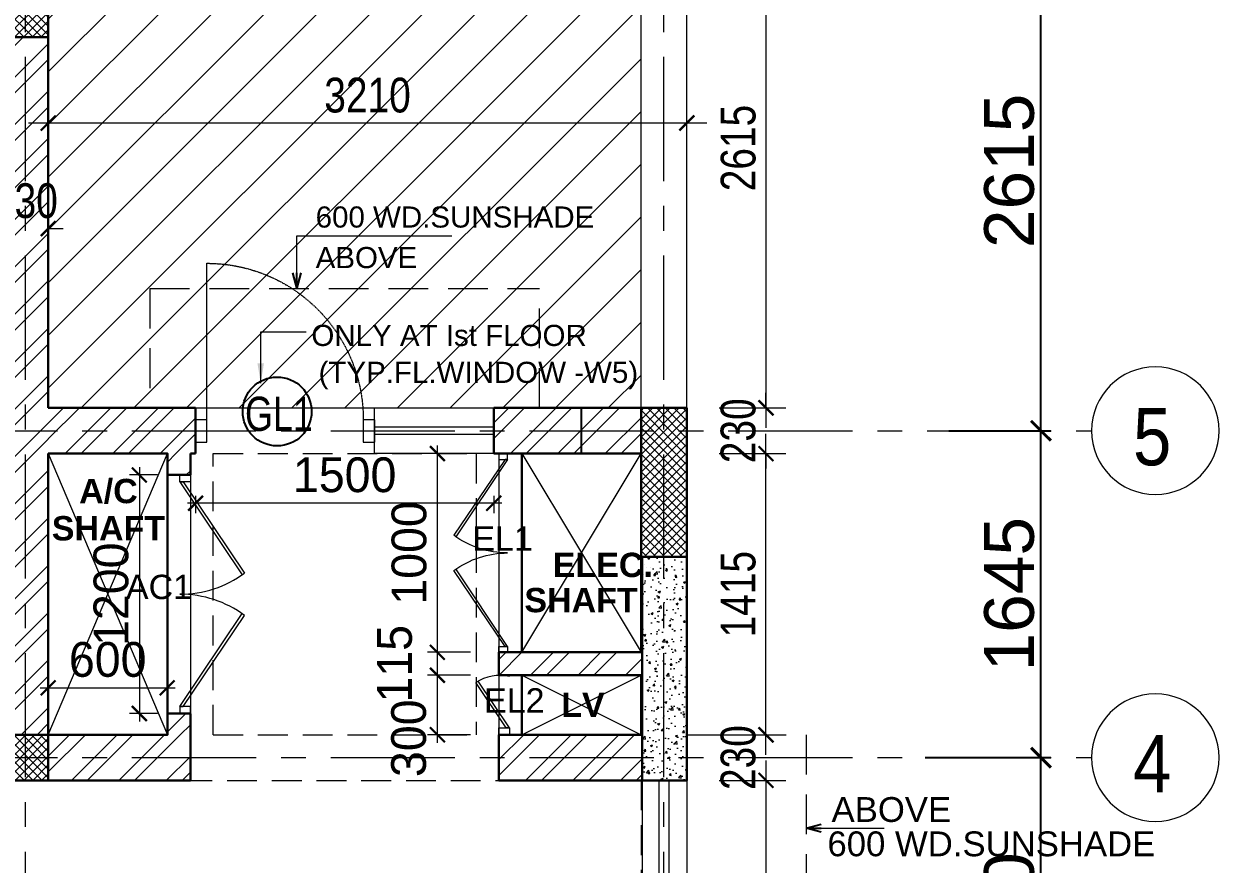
# Model space of a CAD drawing. Header units: millimetres. Extents: x -286480 to 108094, y -227925 to 10018.
# Drawn here: x -9938 to -3925, y -131005 to -126777 of the extents above; entities that cross this region are included whole.
import ezdxf
from ezdxf.enums import TextEntityAlignment as Align

# ---------------------------------------------------------------- set-up
doc = ezdxf.new("R2010")
doc.units = ezdxf.units.MM
doc.header["$LTSCALE"] = 100
doc.header["$MEASUREMENT"] = 0
doc.header["$PDMODE"] = 67
for name, pattern in [('CENTER', [2, 1.25, -0.25, 0.25, -0.25]), ('DASHED', [0.75, 0.5, -0.25]), ('DASHED2', [0.375, 0.25, -0.125]), ('HIDDEN', [0.375, 0.25, -0.125])]:
    doc.linetypes.add(name, pattern=pattern)
doc.layers.get('0').update_dxf_attribs({"lineweight": 25})
for name, color, linetype, lineweight in [('A-ANNO-COLUMN-HATCH', 253, 'Continuous', 9), ('A-ANNO-DOOR', 40, 'Continuous', 18), ('A-ANNO-GRID', 251, 'CENTER', 9), ('A-ANNO-TEXT', 7, 'Continuous', 25), ('A-ANNO-WALL', 1, 'Continuous', 30), ('A-DOOR', 4, 'Continuous', 9), ('AAC BLOCK HATCH', 253, 'Continuous', 5), ('ACC BLOCK', 211, 'Continuous', 30), ('beam', 3, 'Continuous', 20), ('dim', 7, 'Continuous', 13), ('DW-NO', 7, 'Continuous', 25), ('FURNITURE LAYOUT', 37, 'Continuous', 15), ('GLASS', 150, 'Continuous', 5), ('GRID TAB', 21, 'Continuous', 5), ('projection', 200, 'DASHED', 18), ('RAILING', 11, 'Continuous', 9), ('S-COL', 4, 'Continuous', 30), ('STAIR', 3, 'Continuous', 9), ('text', 7, 'Continuous', 9), ('TEXT-MISC', 7, 'Continuous', 20), ('WALL HATCH', 24, 'Continuous', 9)]:
    doc.layers.add(name, color=color, linetype=linetype, lineweight=lineweight)
doc.layers.add('cutout', color=7, linetype='HIDDEN', lineweight=20, true_color=0x0544ff)
doc.layers.add('hatch', color=7, linetype='Continuous', lineweight=9, true_color=0xbababa)
doc.layers.add('DIM1', color=132, linetype='Continuous')
doc.styles.add('ARIAL', font='arial.ttf', dxfattribs={"width": 0.8})
doc.styles.add('CENTURY-GOTHIC', font='GOTHIC.TTF', dxfattribs={"height": 175})
doc.styles.add('GOTHIC-TITLE', font='GOTHIC.TTF', dxfattribs={"width": 0.9, "height": 20})
doc.styles.add('SIZE', font='arial.ttf', dxfattribs={"width": 0.75, "height": 200})
doc.styles.get("Standard").update_dxf_attribs({"font": 'sanss___.ttf'})
doc.styles.add('Tower', font='arial.ttf', dxfattribs={"height": 250})
doc.dimstyles.new('1.125', dxfattribs={"dimtxt": 175, "dimasz": 75, "dimexe": 50, "dimexo": 50, "dimgap": 50, "dimtad": 1, "dimdec": 0, "dimrnd": 5, "dimzin": 0, "dimdsep": 46, "dimtxsty": 'CENTURY-GOTHIC', "dimblk": 'ARCHTICK', "dimcen": 5, "dimdle": 40, "dimclrd": 256, "dimclre": 8, "dimclrt": 213, "dimadec": 0, "dimazin": 0, "dimtfac": 1, "dimtdec": 0, "dimtofl": 0, "dimtmove": 2, "dimatfit": 2, "dimldrblk": 'OPEN30', "dimfxl": 80, "dimtolj": 1, "dimtzin": 0, "dimlwd": 15, "dimlwe": 9, "dimarcsym": 1})
doc.dimstyles.new('D 75', dxfattribs={"dimtxt": 175, "dimasz": 75, "dimexe": 100, "dimexo": 100, "dimgap": 50, "dimtad": 1, "dimdec": 0, "dimrnd": 5, "dimzin": 0, "dimdsep": 46, "dimtxsty": 'ARIAL', "dimblk": 'ARCHTICK', "dimcen": 0.09, "dimdle": 100, "dimclrd": 256, "dimclrt": 256, "dimadec": 0, "dimazin": 0, "dimtfac": 1, "dimtdec": 0, "dimtix": 1, "dimtofl": 0, "dimtmove": 1, "dimatfit": 3, "dimfxl": 135, "dimtolj": 1, "dimtzin": 0, "dimlwd": 9, "dimlwe": 9, "dimarcsym": 0})
doc.dimstyles.new('IIITD_WD_L @ 100', dxfattribs={"dimscale": 100, "dimtxt": 2.5, "dimasz": 1, "dimexe": 0.5, "dimexo": 0.25, "dimgap": 0.3, "dimtad": 1, "dimdec": 0, "dimrnd": 1, "dimzin": 0, "dimdsep": 46, "dimtxsty": 'Standard', "dimblk": 'ARCHTICK', "dimcen": 0.2, "dimdle": 1, "dimclrd": 8, "dimclre": 8, "dimadec": 0, "dimazin": 0, "dimtfac": 1, "dimtdec": 0, "dimtofl": 0, "dimtmove": 0, "dimatfit": 0, "dimfxl": 2, "dimtolj": 1, "dimtzin": 0, "dimlwd": -1, "dimlwe": -1, "dimarcsym": 0})
pattern_1 = [(45, (250.09, -34477.53), (-119.32427, 119.32427), []), (45, (329.63, -34477.53), (-119.32427, 119.32427), [])]
pattern_2 = [(45, (250.09, -34482.53), (-119.32427, 119.32427), []), (45, (329.63, -34482.53), (-119.32427, 119.32427), [])]

# ---------------------------------------------------------------- blocks, each defined once
blk = doc.blocks.new('A$C0E3E786B-flat-1')
at = {"ltscale": 0.1}
for p, q in [((855.2, 288.7, 0), (240.1, -46.1, 0)), ((1735, -1224.8, 0), (922.8, 268.6, 0)), ((220.2, -113.9, 0), (1032.4, -1607.3, 0)), ((1444.7, -899.7, 0), (752.9, -1093.3, 0)), ((829.6, -1234.5, 0), (1444.7, -899.7, 0)), ((1500.5, -885, 0), (875.6, -1225.1, 0)), ((1532.3, -852, 0), (1444.7, -899.7, 0)), ((1500.5, -885, 0), (1482.4, -924.7, 0)), ((1701.1, -1254, 0), (1500.5, -885, 0)), ((875.6, -1225.1, 0), (918.9, -1231.4, 0)), ((1076.3, -1594.1, 0), (875.6, -1225.1, 0)), ((1076.3, -1594.1, 0), (1701.1, -1254, 0)), ((1701.1, -1254, 0), (1654.4, -1240.9, 0)), ((1100.1, -1627.4, 0), (1715.1, -1292.6, 0)), ((1076.3, -1594.1, 0), (1090.9, -1547.7, 0))]:
    blk.add_line(p, q, dxfattribs=at)
for centre, start_param, end_param in [((879, 244.7, 0), 1.628397, 3.199193), ((264, -90, 0), 3.199193, 4.76999), ((1691.3, -1248.7, 0), 0.057601, 1.628397), ((1076.2, -1583.5, 0), 4.76999, 6.340786)]:
    blk.add_ellipse(centre, major_axis=(21.3, -45.2), ratio=0.996988, start_param=start_param, end_param=end_param, dxfattribs=at)
blk = doc.blocks.new('_ArchTick')
at = {"const_width": 0.15}
blk.add_lwpolyline([(-0.5, -0.5), (0.5, 0.5)], dxfattribs=at)
blk = doc.blocks.new('*D295')
at = {"layer": 'Defpoints', "color": 0, "ltscale": 0.1, "transparency": 16777216}
for p in [(-9815.7, -127276), (-9815.7, -127609.3, -52.2), (-6603.2, -127609.5, 0.4)]:
    blk.add_point(p, dxfattribs=at)
at = {"layer": 'dim', "color": 0, "lineweight": 9, "ltscale": 0.1, "transparency": 16777216}
for p, q in [((-9815.7, -127509.3), (-9815.7, -127176)), ((-6603.2, -127509.5), (-6603.2, -127176))]:
    blk.add_line(p, q, dxfattribs=at)
at = {"layer": 'dim', "lineweight": 9, "ltscale": 0.1, "transparency": 16777216}
blk.add_line((-6503.2, -127276), (-9915.7, -127276), dxfattribs=at)
at = {"layer": 'dim', "lineweight": 9, "ltscale": 0.1, "transparency": 16777216, "xscale": 75, "yscale": 75, "zscale": 75, "rotation": 180}
blk.add_blockref('_ArchTick', (-9815.7, -127276), dxfattribs=at)
at = {"layer": 'dim', "lineweight": 9, "ltscale": 0.1, "transparency": 16777216, "xscale": 75, "yscale": 75, "zscale": 75}
blk.add_blockref('_ArchTick', (-6603.2, -127276), dxfattribs=at)
at = {"layer": 'dim', "ltscale": 0.1, "transparency": 16777216, "insert": (-8209.5, -127136.6), "char_height": 175, "attachment_point": 5, "style": 'ARIAL'}
blk.add_mtext('\\A1;3210', dxfattribs=at)
blk = doc.blocks.new('*D296')
at = {"layer": 'Defpoints', "color": 0, "ltscale": 0.1, "transparency": 16777216}
for p in [(-10045.7, -127807.4), (-10045.7, -128130.9, -7.1), (-9815.7, -128130.9)]:
    blk.add_point(p, dxfattribs=at)
at = {"layer": 'dim', "color": 0, "lineweight": 9, "ltscale": 0.1, "transparency": 16777216}
for p, q in [((-10045.7, -128030.9), (-10045.7, -127707.4)), ((-9815.7, -128030.9), (-9815.7, -127707.4))]:
    blk.add_line(p, q, dxfattribs=at)
at = {"layer": 'dim', "lineweight": 9, "ltscale": 0.1, "transparency": 16777216}
for p, q in [((-10045.7, -127807.4), (-10120.7, -127807.4)), ((-9815.7, -127807.4), (-9740.7, -127807.4))]:
    blk.add_line(p, q, dxfattribs=at)
at = {"layer": 'dim', "lineweight": 9, "ltscale": 0.1, "transparency": 16777216, "xscale": 75, "yscale": 75, "zscale": 75}
blk.add_blockref('_ArchTick', (-10045.7, -127807.4), dxfattribs=at)
at = {"layer": 'dim', "lineweight": 9, "ltscale": 0.1, "transparency": 16777216, "xscale": 75, "yscale": 75, "zscale": 75, "rotation": 180}
blk.add_blockref('_ArchTick', (-9815.7, -127807.4), dxfattribs=at)
at = {"layer": 'dim', "ltscale": 0.1, "transparency": 16777216, "insert": (-9930.7, -127667.9), "char_height": 175, "attachment_point": 5, "style": 'ARIAL'}
blk.add_mtext('\\A1;230', dxfattribs=at)
blk = doc.blocks.new('*D321')
at = {"layer": 'Defpoints', "color": 0, "ltscale": 0.1, "transparency": 16777216}
for p in [(-6540.9, -130583.6), (-6204.6, -130583.6), (-6401.9, -132084.3)]:
    blk.add_point(p, dxfattribs=at)
at = {"layer": 'dim', "lineweight": 9, "ltscale": 0.1, "transparency": 16777216}
blk.add_line((-6204.6, -132184.3), (-6204.6, -130483.6), dxfattribs=at)
at = {"layer": 'dim', "color": 0, "lineweight": 9, "ltscale": 0.1, "transparency": 16777216}
for p, q in [((-6440.9, -130583.6), (-6104.6, -130583.6)), ((-6301.9, -132084.3), (-6104.6, -132084.3))]:
    blk.add_line(p, q, dxfattribs=at)
at = {"layer": 'dim', "lineweight": 9, "ltscale": 0.1, "transparency": 16777216, "xscale": 75, "yscale": 75, "zscale": 75}
for p, rotation in [((-6204.6, -130583.6), 90), ((-6204.6, -132084.3), 270)]:
    blk.add_blockref('_ArchTick', p, dxfattribs=dict(at, rotation=rotation))
at = {"layer": 'dim', "ltscale": 0.1, "transparency": 16777216, "insert": (-6344, -131334), "char_height": 175, "attachment_point": 5, "rotation": 90, "style": 'ARIAL'}
blk.add_mtext('\\A1;1500', dxfattribs=at)
blk = doc.blocks.new('*D322')
at = {"layer": 'Defpoints', "color": 0, "ltscale": 0.1, "transparency": 16777216}
for p in [(-6540.9, -128939.4, -11.6), (-6204.9, -128939.4), (-6448, -130354.3, -11.6)]:
    blk.add_point(p, dxfattribs=at)
at = {"layer": 'dim', "lineweight": 9, "ltscale": 0.1, "transparency": 16777216}
blk.add_line((-6204.9, -130454.3), (-6204.9, -128839.4), dxfattribs=at)
at = {"layer": 'dim', "color": 0, "lineweight": 9, "ltscale": 0.1, "transparency": 16777216}
for p, q in [((-6440.9, -128939.4), (-6104.9, -128939.4)), ((-6348, -130354.3), (-6104.9, -130354.3))]:
    blk.add_line(p, q, dxfattribs=at)
at = {"layer": 'dim', "lineweight": 9, "ltscale": 0.1, "transparency": 16777216, "xscale": 75, "yscale": 75, "zscale": 75}
for p, rotation in [((-6204.9, -128939.4), 90), ((-6204.9, -130354.3), 270)]:
    blk.add_blockref('_ArchTick', p, dxfattribs=dict(at, rotation=rotation))
at = {"layer": 'dim', "ltscale": 0.1, "transparency": 16777216, "insert": (-6344.3, -129646.9), "char_height": 175, "attachment_point": 5, "rotation": 90, "style": 'ARIAL'}
blk.add_mtext('\\A1;1415', dxfattribs=at)
blk = doc.blocks.new('*D323')
at = {"layer": 'Defpoints', "color": 0, "ltscale": 0.1, "transparency": 16777216}
for p in [(-6540.9, -126094.3, -0.1), (-6204.6, -126094.3), (-6540.9, -128709.4, -10.3)]:
    blk.add_point(p, dxfattribs=at)
at = {"layer": 'dim', "lineweight": 9, "ltscale": 0.1, "transparency": 16777216}
blk.add_line((-6204.6, -128809.4), (-6204.6, -125994.3), dxfattribs=at)
at = {"layer": 'dim', "color": 0, "lineweight": 9, "ltscale": 0.1, "transparency": 16777216}
for p, q in [((-6440.9, -126094.3), (-6104.6, -126094.3)), ((-6440.9, -128709.4), (-6104.6, -128709.4))]:
    blk.add_line(p, q, dxfattribs=at)
at = {"layer": 'dim', "lineweight": 9, "ltscale": 0.1, "transparency": 16777216, "xscale": 75, "yscale": 75, "zscale": 75}
for p, rotation in [((-6204.6, -126094.3), 90), ((-6204.6, -128709.4), 270)]:
    blk.add_blockref('_ArchTick', p, dxfattribs=dict(at, rotation=rotation))
at = {"layer": 'dim', "ltscale": 0.1, "transparency": 16777216, "insert": (-6344, -127401.9), "char_height": 175, "attachment_point": 5, "rotation": 90, "style": 'ARIAL'}
blk.add_mtext('\\A1;2615', dxfattribs=at)
blk = doc.blocks.new('*D246')
at = {"layer": 'Defpoints', "color": 0, "ltscale": 0.1, "transparency": 16777216}
for p in [(-6455.1, -128709.4, 0), (-6204.9, -128709.4), (-6540.9, -128939.4, 0)]:
    blk.add_point(p, dxfattribs=at)
at = {"layer": 'dim', "lineweight": 9, "ltscale": 0.1, "transparency": 16777216}
for p, q in [((-6204.9, -128709.4), (-6204.9, -128634.4)), ((-6204.9, -128939.4), (-6204.9, -129014.4))]:
    blk.add_line(p, q, dxfattribs=at)
at = {"layer": 'dim', "color": 0, "lineweight": 9, "ltscale": 0.1, "transparency": 16777216}
for p, q in [((-6355.1, -128709.4), (-6104.9, -128709.4)), ((-6440.9, -128939.4), (-6104.9, -128939.4))]:
    blk.add_line(p, q, dxfattribs=at)
at = {"layer": 'dim', "lineweight": 9, "ltscale": 0.1, "transparency": 16777216, "xscale": 75, "yscale": 75, "zscale": 75}
for p, rotation in [((-6204.9, -128709.4), 270), ((-6204.9, -128939.4), 90)]:
    blk.add_blockref('_ArchTick', p, dxfattribs=dict(at, rotation=rotation))
at = {"layer": 'dim', "ltscale": 0.1, "transparency": 16777216, "insert": (-6344.4, -128824.4), "char_height": 175, "attachment_point": 5, "rotation": 90, "style": 'ARIAL'}
blk.add_mtext('\\A1;230', dxfattribs=at)
blk = doc.blocks.new('*D247')
at = {"layer": 'Defpoints', "color": 0, "ltscale": 0.1, "transparency": 16777216}
for p in [(-6502.8, -130354.3, 0), (-6393.4, -130583.6, 0), (-6204.9, -130583.6)]:
    blk.add_point(p, dxfattribs=at)
at = {"layer": 'dim', "lineweight": 9, "ltscale": 0.1, "transparency": 16777216}
for p, q in [((-6204.9, -130354.3), (-6204.9, -130279.3)), ((-6204.9, -130583.6), (-6204.9, -130658.6))]:
    blk.add_line(p, q, dxfattribs=at)
at = {"layer": 'dim', "color": 0, "lineweight": 9, "ltscale": 0.1, "transparency": 16777216}
for p, q in [((-6402.8, -130354.3), (-6104.9, -130354.3)), ((-6293.4, -130583.6), (-6104.9, -130583.6))]:
    blk.add_line(p, q, dxfattribs=at)
at = {"layer": 'dim', "lineweight": 9, "ltscale": 0.1, "transparency": 16777216, "xscale": 75, "yscale": 75, "zscale": 75}
for p, rotation in [((-6204.9, -130354.3), 270), ((-6204.9, -130583.6), 90)]:
    blk.add_blockref('_ArchTick', p, dxfattribs=dict(at, rotation=rotation))
at = {"layer": 'dim', "ltscale": 0.1, "transparency": 16777216, "insert": (-6344.4, -130469), "char_height": 175, "attachment_point": 5, "rotation": 90, "style": 'ARIAL'}
blk.add_mtext('\\A1;230', dxfattribs=at)
blk = doc.blocks.new('*D273')
at = {"layer": 'Defpoints', "color": 0, "ltscale": 0.1, "transparency": 16777216}
for p in [(-9816, -130118.2), (-9217.5, -130118.2), (-9217.5, -130118.2)]:
    blk.add_point(p, dxfattribs=at)
at = {"layer": 'dim', "lineweight": 15, "ltscale": 0.1, "transparency": 16777216}
blk.add_line((-9856, -130118.2), (-9177.5, -130118.2), dxfattribs=at)
at = {"layer": 'dim', "lineweight": 15, "ltscale": 0.1, "transparency": 16777216, "xscale": 75, "yscale": 75, "zscale": 75, "rotation": 180}
blk.add_blockref('_ArchTick', (-9816, -130118.2), dxfattribs=at)
at = {"layer": 'dim', "lineweight": 15, "ltscale": 0.1, "transparency": 16777216, "xscale": 75, "yscale": 75, "zscale": 75}
blk.add_blockref('_ArchTick', (-9217.5, -130118.2), dxfattribs=at)
at = {"layer": 'dim', "color": 213, "ltscale": 0.1, "transparency": 16777216, "insert": (-9516.7, -129976.3), "char_height": 175, "attachment_point": 5, "style": 'CENTURY-GOTHIC'}
blk.add_mtext('\\A1;600', dxfattribs=at)
blk = doc.blocks.new('_Open30')
at = {"color": 0, "linetype": 'ByBlock', "lineweight": -2}
for p, q in [((-1, 0.268), (0, 0)), ((0, 0), (-1, -0.268)), ((0, 0), (-1, 0))]:
    blk.add_line(p, q, dxfattribs=at)
blk = doc.blocks.new('*D274')
at = {"layer": 'Defpoints', "color": 0, "ltscale": 0.1, "transparency": 16777216}
for p in [(-7858, -130054.3), (-7641.5, -130054.3, 17.7), (-7641.5, -130354.3, 29.3)]:
    blk.add_point(p, dxfattribs=at)
at = {"layer": 'dim', "color": 8, "lineweight": 9, "ltscale": 0.1, "transparency": 16777216}
for p, q in [((-7691.5, -130054.3), (-7908, -130054.3)), ((-7691.5, -130354.3), (-7908, -130354.3))]:
    blk.add_line(p, q, dxfattribs=at)
at = {"layer": 'dim', "lineweight": 15, "ltscale": 0.1, "transparency": 16777216}
blk.add_line((-7858, -130394.3), (-7858, -130014.3), dxfattribs=at)
at = {"layer": 'dim', "lineweight": 15, "ltscale": 0.1, "transparency": 16777216, "xscale": 75, "yscale": 75, "zscale": 75}
for p, rotation in [((-7858, -130054.3), 90), ((-7858, -130354.3), 270)]:
    blk.add_blockref('_ArchTick', p, dxfattribs=dict(at, rotation=rotation))
at = {"layer": 'dim', "color": 213, "ltscale": 0.1, "transparency": 16777216, "insert": (-8001.8, -130371.6), "char_height": 175, "attachment_point": 5, "rotation": 90, "style": 'CENTURY-GOTHIC'}
blk.add_mtext('\\A1;300', dxfattribs=at)
blk = doc.blocks.new('*D275')
at = {"layer": 'Defpoints', "color": 0, "ltscale": 0.1, "transparency": 16777216}
for p in [(-7858, -129939.3), (-7641, -129939.3, 17.7), (-7641.5, -130054.3, 17.7)]:
    blk.add_point(p, dxfattribs=at)
at = {"layer": 'dim', "lineweight": 15, "ltscale": 0.1, "transparency": 16777216}
blk.add_line((-7858, -130094.3), (-7858, -129899.3), dxfattribs=at)
at = {"layer": 'dim', "color": 8, "lineweight": 9, "ltscale": 0.1, "transparency": 16777216}
for p, q in [((-7691, -129939.3), (-7908, -129939.3)), ((-7691.5, -130054.3), (-7908, -130054.3))]:
    blk.add_line(p, q, dxfattribs=at)
at = {"layer": 'dim', "lineweight": 15, "ltscale": 0.1, "transparency": 16777216, "xscale": 75, "yscale": 75, "zscale": 75}
for p, rotation in [((-7858, -129939.3), 90), ((-7858, -130054.3), 270)]:
    blk.add_blockref('_ArchTick', p, dxfattribs=dict(at, rotation=rotation))
at = {"layer": 'dim', "color": 213, "ltscale": 0.1, "transparency": 16777216, "insert": (-8072.7, -129996.8), "char_height": 175, "attachment_point": 5, "rotation": 90, "style": 'CENTURY-GOTHIC'}
blk.add_mtext('\\A1;115', dxfattribs=at)
blk = doc.blocks.new('*D276')
at = {"layer": 'Defpoints', "color": 0, "ltscale": 0.1, "transparency": 16777216}
for p in [(-7858, -128939.3), (-7640.7, -128939.3, 17.3), (-7641, -129939.3, 17.7)]:
    blk.add_point(p, dxfattribs=at)
at = {"layer": 'dim', "lineweight": 15, "ltscale": 0.1, "transparency": 16777216}
blk.add_line((-7858, -129979.3), (-7858, -128899.3), dxfattribs=at)
at = {"layer": 'dim', "color": 8, "lineweight": 9, "ltscale": 0.1, "transparency": 16777216}
for p, q in [((-7690.7, -128939.3), (-7908, -128939.3)), ((-7691, -129939.3), (-7908, -129939.3))]:
    blk.add_line(p, q, dxfattribs=at)
at = {"layer": 'dim', "lineweight": 15, "ltscale": 0.1, "transparency": 16777216, "xscale": 75, "yscale": 75, "zscale": 75}
for p, rotation in [((-7858, -128939.3), 90), ((-7858, -129939.3), 270)]:
    blk.add_blockref('_ArchTick', p, dxfattribs=dict(at, rotation=rotation))
at = {"layer": 'dim', "color": 213, "ltscale": 0.1, "transparency": 16777216, "insert": (-7999.9, -129439.3), "char_height": 175, "attachment_point": 5, "rotation": 90, "style": 'CENTURY-GOTHIC'}
blk.add_mtext('\\A1;1000', dxfattribs=at)
blk = doc.blocks.new('GRIDTAB')
at = {"layer": 'GRID TAB', "ltscale": 0.1}
blk.add_circle((4668008.8, 8270544.3), 334.3, dxfattribs=at)
at = {"layer": 'GRID TAB', "ltscale": 0.1, "style": 'GOTHIC-TITLE', "width": 0.9}
blk.add_attdef('1', text='', height=300, dxfattribs=at).set_placement((4667992.4, 8270418.2), align=Align.CENTER)
blk = doc.blocks.new('*D408')
at = {"layer": 'Defpoints', "color": 0, "ltscale": 0.5, "transparency": 16777216}
for p in [(-5204.5, -130469.3, -5.7), (-4821.6, -130469.3), (-5188.2, -132199.3, 20.1)]:
    blk.add_point(p, dxfattribs=at)
at = {"layer": 'DIM1', "color": 8, "ltscale": 0.5, "transparency": 16777216}
for p, q in [((-4821.6, -132299.3), (-4821.6, -130369.3)), ((-5179.5, -130469.3), (-4771.6, -130469.3)), ((-5163.2, -132199.3), (-4771.6, -132199.3))]:
    blk.add_line(p, q, dxfattribs=at)
at = {"layer": 'DIM1', "color": 8, "ltscale": 0.5, "transparency": 16777216, "xscale": 100, "yscale": 100, "zscale": 100}
for p, rotation in [((-4821.6, -130469.3), 90), ((-4821.6, -132199.3), 270)]:
    blk.add_blockref('_ArchTick', p, dxfattribs=dict(at, rotation=rotation))
at = {"layer": 'DIM1', "color": 0, "ltscale": 0.5, "transparency": 16777216, "insert": (-4980.6, -131334.3), "char_height": 250, "attachment_point": 5, "rotation": 90}
blk.add_mtext('\\A1;1730', dxfattribs=at)
blk = doc.blocks.new('*D409')
at = {"layer": 'Defpoints', "color": 0, "ltscale": 0.5, "transparency": 16777216}
for p in [(-5310.1, -128824.3, 13.2), (-4821.6, -128824.3), (-5428.8, -130469.3, -5.7)]:
    blk.add_point(p, dxfattribs=at)
at = {"layer": 'DIM1', "color": 8, "ltscale": 0.5, "transparency": 16777216}
for p, q in [((-4821.6, -130569.3), (-4821.6, -128724.3)), ((-5285.1, -128824.3), (-4771.6, -128824.3)), ((-5403.8, -130469.3), (-4771.6, -130469.3))]:
    blk.add_line(p, q, dxfattribs=at)
at = {"layer": 'DIM1', "color": 8, "ltscale": 0.5, "transparency": 16777216, "xscale": 100, "yscale": 100, "zscale": 100}
for p, rotation in [((-4821.6, -128824.3), 90), ((-4821.6, -130469.3), 270)]:
    blk.add_blockref('_ArchTick', p, dxfattribs=dict(at, rotation=rotation))
at = {"layer": 'DIM1', "color": 0, "ltscale": 0.5, "transparency": 16777216, "insert": (-4980.6, -129646.8), "char_height": 250, "attachment_point": 5, "rotation": 90}
blk.add_mtext('\\A1;1645', dxfattribs=at)
blk = doc.blocks.new('FTHF')
at = {"layer": 'A-DOOR'}
for p, q in [((6806800.1, -19385.3), (6807386.9, -19777.2)), ((6806800.1, -19385.3), (6806800.1, -19405.3)), ((6806800.1, -19405.3), (6807374.5, -19792.1)), ((6808216.2, -19385.3), (6807629.3, -19777.2)), ((6808216.2, -19405.3), (6807641.8, -19792.1)), ((6808216.2, -19385.3), (6808216.2, -19405.3))]:
    blk.add_line(p, q, dxfattribs=at)
for points in [[(6806756.4, -19385.3), (6806756.4, -19450.9), (6806800.1, -19450.9), (6806800.1, -19385.3)], [(6808259.9, -19385.3), (6808259.9, -19450.9), (6808216.2, -19450.9), (6808216.2, -19385.3)]]:
    blk.add_lwpolyline(points, close=True, dxfattribs=at)
for centre, start, end in [((6806822, -19385.3), 323.63327, 0), ((6808194.3, -19385.3), 180, 216.36673)]:
    blk.add_arc(centre, 686.2, start, end, dxfattribs=at)
blk = doc.blocks.new('door-700')
at = {"linetype": 'Continuous'}
for p, q in [((-50, 100), (-50, 800)), ((-800, 100), (-800, 0)), ((0, 100), (0, 0))]:
    blk.add_line(p, q, dxfattribs=at)
at = {"linetype": 'DASHED2', "ltscale": 0.1}
blk.add_arc((-50, 100), 700, 90, 180, dxfattribs=at)
at = {"linetype": 'Continuous'}
for points in [[(-750, 0), (-800, 0), (-800, 100), (-750, 100)], [(0, 0), (-50, 0), (-50, 100), (0, 100)]]:
    blk.add_3dface(points, dxfattribs=at)
blk = doc.blocks.new('*D352')
at = {"layer": 'Defpoints', "color": 0, "ltscale": 0.1, "transparency": 16777216}
for p in [(-9074.5, -129102.1, -79.3), (-7574.5, -129102.1, -79.3), (-9074.5, -129189)]:
    blk.add_point(p, dxfattribs=at)
at = {"layer": 'dim', "color": 8, "lineweight": 9, "ltscale": 0.1, "transparency": 16777216}
for p, q in [((-9074.5, -129152.1), (-9074.5, -129239)), ((-7574.5, -129152.1), (-7574.5, -129239))]:
    blk.add_line(p, q, dxfattribs=at)
at = {"layer": 'dim', "lineweight": 15, "ltscale": 0.1, "transparency": 16777216}
blk.add_line((-7534.5, -129189), (-9114.5, -129189), dxfattribs=at)
at = {"layer": 'dim', "lineweight": 15, "ltscale": 0.1, "transparency": 16777216, "xscale": 75, "yscale": 75, "zscale": 75, "rotation": 180.0000000011589}
blk.add_blockref('_ArchTick', (-9074.5, -129189), dxfattribs=at)
at = {"layer": 'dim', "lineweight": 15, "ltscale": 0.1, "transparency": 16777216, "xscale": 75, "yscale": 75, "zscale": 75}
blk.add_blockref('_ArchTick', (-7574.5, -129189), dxfattribs=at)
at = {"layer": 'dim', "color": 213, "ltscale": 0.1, "transparency": 16777216, "insert": (-8324.5, -129047.1), "char_height": 175, "attachment_point": 5, "rotation": 0, "style": 'CENTURY-GOTHIC'}
blk.add_mtext('\\A1;1500', dxfattribs=at)
blk = doc.blocks.new('*D525')
at = {"layer": 'Defpoints', "color": 0, "ltscale": 0.1, "transparency": 16777216}
for p in [(-9215.7, -129047, -14.8), (-9357.3, -130247), (-9215.7, -130247, -14.8)]:
    blk.add_point(p, dxfattribs=at)
at = {"layer": 'dim', "lineweight": 15, "ltscale": 0.1, "transparency": 16777216}
blk.add_line((-9357.3, -129007), (-9357.3, -130287), dxfattribs=at)
at = {"layer": 'dim', "color": 8, "lineweight": 9, "ltscale": 0.1, "transparency": 16777216}
for p, q in [((-9265.7, -129047), (-9407.3, -129047)), ((-9265.7, -130247), (-9407.3, -130247))]:
    blk.add_line(p, q, dxfattribs=at)
at = {"layer": 'dim', "lineweight": 15, "ltscale": 0.1, "transparency": 16777216, "xscale": 75, "yscale": 75, "zscale": 75}
for p, rotation in [((-9357.3, -129047), 90), ((-9357.3, -130247), 270)]:
    blk.add_blockref('_ArchTick', p, dxfattribs=dict(at, rotation=rotation))
at = {"layer": 'dim', "color": 213, "ltscale": 0.1, "transparency": 16777216, "insert": (-9499.2, -129647), "char_height": 175, "attachment_point": 5, "rotation": 90, "style": 'CENTURY-GOTHIC'}
blk.add_mtext('\\A1;1200', dxfattribs=at)
blk = doc.blocks.new('*D577')
at = {"layer": 'Defpoints', "color": 0, "ltscale": 0.5, "transparency": 16777216}
for p in [(-5285.1, -126209.3, -18.1), (-4821.6, -126209.3), (-5285.1, -128824.3, -1.2)]:
    blk.add_point(p, dxfattribs=at)
at = {"layer": 'DIM1', "color": 8, "ltscale": 0.5, "transparency": 16777216}
for p, q in [((-4821.6, -128924.3), (-4821.6, -126109.3)), ((-5260.1, -126209.3), (-4771.6, -126209.3)), ((-5260.1, -128824.3), (-4771.6, -128824.3))]:
    blk.add_line(p, q, dxfattribs=at)
at = {"layer": 'DIM1', "color": 8, "ltscale": 0.5, "transparency": 16777216, "xscale": 100, "yscale": 100, "zscale": 100}
for p, rotation in [((-4821.6, -126209.3), 90), ((-4821.6, -128824.3), 270)]:
    blk.add_blockref('_ArchTick', p, dxfattribs=dict(at, rotation=rotation))
at = {"layer": 'DIM1', "color": 0, "ltscale": 0.5, "transparency": 16777216, "insert": (-4980.6, -127516.8), "char_height": 250, "attachment_point": 5, "rotation": 90}
blk.add_mtext('\\A1;2615', dxfattribs=at)

msp = doc.modelspace()

# ---------------------------------------------------------------- hatches: boundary and pattern name
at = {"layer": 'A-ANNO-COLUMN-HATCH', "lineweight": 9, "ltscale": 0.1}
h = msp.add_hatch(dxfattribs=at)
h.set_pattern_fill('ANSI37', color=256, scale=250, angle=-90)
h.set_pattern_definition([(315, (-45735.89, -3186.943), (22.097087, 22.097087), []), (45, (-45735.89, -3186.943), (-22.097087, 22.097087), [])])
h.paths.add_polyline_path([(-10045.7, -126094.3), (-10045.7, -126844.3), (-9815.7, -126844.3), (-9815.7, -126094.3)])
h = msp.add_hatch(dxfattribs=at)
h.set_pattern_fill('ANSI37', color=256, scale=250)
h.set_pattern_definition([(45, (-133072.633, -57282.412), (-22.097087, 22.097087), []), (135, (-133072.633, -57282.412), (-22.097087, -22.097087), [])])
h.paths.add_polyline_path([(-6603.2, -129459.3), (-6603.2, -128709.3), (-6833.2, -128709.3), (-6833.2, -129459.3)])
h = msp.add_hatch(dxfattribs=at)
h.set_pattern_fill('ANSI37', color=256, scale=250)
h.set_pattern_definition([(45, (250.085, -34482.528), (-22.097087, 22.097087), []), (135, (250.085, -34482.528), (-22.097087, -22.097087), [])])
h.paths.add_polyline_path([(-10565.7, -130584.3), (-9815.7, -130584.3), (-9815.7, -130354.3), (-10565.7, -130354.3)])
at = {"layer": 'AAC BLOCK HATCH'}
h = msp.add_hatch(dxfattribs=at)
h.set_pattern_fill('AR-CONC', color=256, scale=15, style=0)
h.set_pattern_definition([(50, (250.085, -34477.53), (107.58903, -9.41282), [11.25, -123.75]), (355, (250.09, -34477.53), (-20.8127, 112.82882), [9, -99]), (100.45144, (259.05, -34478.31), (86.77633, 103.416), [9.56103, -105.17132]), (46.1842, (250.09, -34447.53), (160.0862, -24.8279), [16.875, -185.625]), (96.63564, (263.43, -34449.6), (140.1993, 146.1178), [14.34155, -157.75706]), (351.18416, (250.09, -34447.53), (140.1993, 146.1178), [13.5, -148.5]), (21, (265.085, -34455.03), (89.53606, -60.39283), [11.25, -123.75]), (326, (265.09, -34455.03), (36.4973, 108.77251), [9, -99]), (71.45144, (272.55, -34460.06), (126.03336, 48.37967), [9.56103, -105.17132]), (37.5, (250.085, -34477.53), (1.823978, 49.934078), [0, -97.8, 0, -100.5, 0, -99.375]), (7.5, (250.085, -34477.53), (39.46043, 59.161757), [0, -57.3, 0, -95.55, 0, -37.875]), (327.5, (216.635, -34477.53), (80.073365, -3.38323), [0, -37.5, 0, -117, 0, -155.25]), (317.5, (201.635, -34477.53), (87.477925, 15.015747), [0, -48.75, 0, -77.7, 0, -110.25])])
h.paths.add_polyline_path([(-6828.2, -129459.3), (-6603.1, -129459.3), (-6603.2, -130584.3), (-6828.2, -130584.3)])
at = {"layer": 'hatch', "lineweight": 5, "ltscale": 0.1}
h = msp.add_hatch(dxfattribs=at)
h.set_pattern_fill('ANSI31', color=256, scale=1500)
h.paths.add_polyline_path([(-9815.7, -126324.3), (-6833.2, -126324.3), (-6833.2, -128709.3), (-9815.7, -128709.3)])
at = {"layer": 'WALL HATCH', "ltscale": 0.1}
h = msp.add_hatch(dxfattribs=at)
h.set_pattern_fill('ANSI32', color=256, scale=450, style=0)
h.set_pattern_definition(pattern_1)
h.paths.add_polyline_path([(-9816, -126844), (-10045.7, -126844), (-10045.7, -130354.3), (-9815.7, -130354.3)])
h.paths.add_polyline_path([(-9074.5, -128939.3), (-9074.5, -128709.3), (-9815.7, -128709.3), (-9815.8, -128939.3)])
h = msp.add_hatch(dxfattribs=at)
h.set_pattern_fill('ANSI32', color=256, scale=450, style=0)
h.set_pattern_definition([(45, (82914.2, -34477.53), (-119.32427, 119.32427), []), (45, (82993.75, -34477.53), (-119.32427, 119.32427), [])])
h.paths.add_polyline_path([(-7574.5, -128709.3), (-7574.5, -128939.3), (-6828.2, -128939.3), (-6828.2, -128709.3)])
h = msp.add_hatch(dxfattribs=at)
h.set_pattern_fill('ANSI32', color=256, scale=450, style=0)
h.set_pattern_definition(pattern_1)
h.paths.add_polyline_path([(-9215.7, -129046.9), (-9100.7, -129046.9), (-9100.7, -128939.3), (-9215.7, -128939.3)])
h = msp.add_hatch(dxfattribs=at)
h.set_pattern_fill('ANSI32', color=256, scale=450, style=0)
h.set_pattern_definition([(45, (-0.55, -0.7), (-119.32427, 119.32427), []), (45, (79, -0.7), (-119.32427, 119.32427), [])])
h.paths.add_polyline_path([(-7548.2, -129939.3), (-6828.2, -129939.3), (-6828.2, -130054.3), (-7548.2, -130054.3)])
h = msp.add_hatch(dxfattribs=at)
h.set_pattern_fill('ANSI32', color=256, scale=450, style=0)
h.set_pattern_definition(pattern_2)
h.paths.add_polyline_path([(-9215.7, -130354.3), (-9100.7, -130354.3), (-9100.7, -130246.9), (-9215.7, -130246.9)])
h = msp.add_hatch(dxfattribs=at)
h.set_pattern_fill('ANSI32', color=256, scale=450, style=0)
h.set_pattern_definition(pattern_2)
h.paths.add_polyline_path([(-9100.7, -130584.3), (-9100.7, -130354.3), (-9815.7, -130354.3), (-9815.7, -130584.3)])
h = msp.add_hatch(dxfattribs=at)
h.set_pattern_fill('ANSI32', color=256, scale=450, style=0)
h.set_pattern_definition([(45, (265.03, -0.74), (-119.32427, 119.32427), []), (45, (344.58, -0.74), (-119.32427, 119.32427), [])])
h.paths.add_polyline_path([(-7548.2, -130354.3), (-7548.2, -130584.3), (-6828.2, -130584.3), (-6828.2, -130354.3)])

# ---------------------------------------------------------------- linework, layer by layer
at = {"ltscale": 0.1}
msp.add_line((-7133.2, -128939.3, 11.7), (-7133.8, -128709.3, -13.5), dxfattribs=at)
at = {"layer": 'A-ANNO-DOOR'}
for p, q in [((-9074.5, -128709.3, 11.7), (-8174.5, -128709.3, 11.7)), ((-7548.2, -128939.3, -20.7), (-7548.2, -129939.3, -8.4)), ((-7433.2, -128939.3, -20.7), (-7433.2, -129939.3, -20.7)), ((-7433.2, -128939.3, -20.7), (-7433.2, -129939.3, -8.4)), ((-9215.7, -129046.9, -28.3), (-9215.8, -130246.9, 23.2)), ((-9100.7, -129046.9, 8.4), (-9100.7, -130244.3, -32.9)), ((-7548.2, -130054.3, -20.7), (-7548.2, -130354.3, -20.7)), ((-7433.2, -130054.3, -20.7), (-7433.2, -130354.3, -20.7))]:
    msp.add_line(p, q, dxfattribs=at)
at = {"layer": 'A-ANNO-GRID', "ltscale": 5}
for p, q in [((-9930.7, -140568.1, -20.7), (-9930.7, -124321.9, -20.7)), ((-6718.2, -140568.1, -20.7), (-6718.2, -124321.9, -20.7)), ((-30394.7, -128824.3, 12), (-4567.5, -128824.3, 12)), ((-30394.7, -130469.3, 11.7), (-4567.5, -130469.3, 11.7))]:
    msp.add_line(p, q, dxfattribs=at)
at = {"layer": 'A-ANNO-WALL', "ltscale": 0.1}
for p, q in [((-9815.7, -128709.3, 12.1), (-9815.7, -126844, -21.1)), ((-9815.7, -128709.3, 12.1), (-9074.5, -128709.3, 12.1)), ((-9074.5, -128939.4, -32.9), (-9074.5, -128709.3, 11.7)), ((-7574.5, -128709.3, -3), (-6828.2, -128709.3, -20.8)), ((-7574.5, -128939.4, -32.9), (-7574.5, -128709.3, 11.7)), ((-9815.7, -130354.3, -32.9), (-9815.7, -128939.3, -32.9)), ((-9815.7, -128939.3, 12), (-9215.7, -128939.3, -24.3)), ((-9100.7, -128939.4, -31.3), (-9074.5, -128939.4, -32.9)), ((-9100.7, -129046.9, -20.7), (-9100.7, -128939.4, -20.7)), ((-7574.5, -128939.3, 12.1), (-6828.2, -128939.3, 12.1)), ((-7548.2, -130054.3, -8.4), (-7548.2, -129939.3, -8.4)), ((-7548.2, -129939.3, -8.4), (-6828.2, -129939.3, -20.4)), ((-7548.2, -130054.3, 12.1), (-6828.2, -130054.3, -20.7)), ((-9100.7, -130584.3, -26.5), (-9100.7, -130246.9, -26.5)), ((-9815.7, -130354.3, 6.6), (-9215.7, -130354.3, -26.7)), ((-7548.2, -130354.3, 24), (-6828.2, -130354.3, -21)), ((-7548.2, -130354.3, -20.7), (-7548.2, -130584.3, -21.1)), ((-9815.7, -130584.3, 12.2), (-9217.5, -130584.3, 0)), ((-9217.5, -130584.3, 0), (-9100.7, -130584.3, -32.3)), ((-7548.2, -130584.3, 11.7), (-6828.2, -130584.3, 11.7))]:
    msp.add_line(p, q, dxfattribs=at)
for points, elevation in [([(-9215.7, -128939.3), (-9215.7, -129046.9), (-9100.7, -129046.9)], 23.2), ([(-9215.7, -130354.3), (-9215.7, -130246.9), (-9100.7, -130246.9)], 0)]:
    msp.add_lwpolyline(points, dxfattribs=dict(at, elevation=elevation))
at = {"layer": 'A-DOOR'}
for p, q in [((-7511.5, -130319.4, 23.9), (-7664.9, -130091.7, 23.9)), ((-7495.6, -130319.4, 23.9), (-7653, -130083.7, 23.9)), ((-7495.6, -130319.4, 23.9), (-7511.5, -130319.4, 23.9))]:
    msp.add_line(p, q, dxfattribs=at)
at = {"layer": 'A-DOOR', "elevation": -20.7}
msp.add_lwpolyline([(-7495.8, -130354.3), (-7548.2, -130354.3), (-7548.2, -130319.4), (-7495.8, -130319.4)], close=True, dxfattribs=at)
at = {"layer": 'A-DOOR'}
msp.add_arc((-7542, -130284.2, 23.9), 228.4, 78.28035, 122.5516, dxfattribs=at)
at = {"layer": 'ACC BLOCK', "ltscale": 0.5}
for p, q in [((-6603.2, -128709.3, 11.7), (-6828.2, -128709.3, 12)), ((-6828.2, -130584.3, -20.7), (-6828.2, -129459.3, -20.7)), ((-6603.2, -130584.3, -42.3), (-6603.2, -129459.3, 27.5)), ((-6603.2, -130584.3, -20.7), (-6828.2, -130584.3, -20.7))]:
    msp.add_line(p, q, dxfattribs=at)
at = {"layer": 'beam', "linetype": 'DASHED2', "ltscale": 6}
for p, q in [((-9815.7, -126844.3, -20.7), (-9815.7, -128709.3, -44.7)), ((-9815.7, -128709.3, 12.1), (-6833.2, -128709.3, 11.7)), ((-9815.7, -128939.3, -47.7), (-9815.7, -130354.3, -65.9)), ((-9815.7, -128939.4, -32), (-9215.7, -128939.4, -32.1)), ((-9215.7, -130354.3, 7.3), (-9215.7, -128939.3, -31.3)), ((-8985.7, -130354.3, 7.3), (-8985.7, -128939.3, -31.3)), ((-8985.7, -128939.4, -32.1), (-7663.2, -128939.4, -32.3)), ((-7663.2, -128939.3, -20.7), (-7663.2, -130354.3, -11.9)), ((-7433.2, -128939.3, -20.7), (-7433.2, -129939.6, -14.5)), ((-7433.2, -128939.3, 11.7), (-6833.2, -128939.3, 11.7)), ((-6833.2, -129459.3, 27.5), (-6833.2, -129939.3, 24.6)), ((-6603.2, -129459.3, 27.5), (-6603.2, -132084.3, 11.7)), ((-7433.2, -129939.3, 11.7), (-6833.2, -129939.3, -20.5)), ((-7433.8, -130054.3, 12.1), (-7433.8, -130354.3, 11.8)), ((-7433.2, -130054.3, 11.7), (-6833.2, -130054.3, -20.5)), ((-6833.2, -130054.3, 23.9), (-6833.2, -130354.3, 22.1)), ((-9815.7, -130354.3, 16.1), (-9215.7, -130354.3, 8.3)), ((-8985.7, -130354.3, 5.3), (-7663.2, -130354.3, -11.9)), ((-7433.8, -130354.3, -13.3), (-6833.2, -130354.3, -20.7)), ((-9815.7, -130584.3, 16.1), (-6828.2, -130584.3, -20.7)), ((-6833.2, -130584.3, 20.7), (-6833.2, -132084.3, 11.7))]:
    msp.add_line(p, q, dxfattribs=at)
at = {"layer": 'cutout', "color": 5, "linetype": 'Continuous', "lineweight": 9, "ltscale": 2, "true_color": 0x1f1fff}
for p, q in [((-9815.7, -130354.3, -20.7), (-9215.7, -128939.3, -32.9)), ((-9815.7, -128939.3, -32.9), (-9215.7, -130354.3, -26.7)), ((-7433.2, -129939.3, 11.7), (-6833.2, -128939.3, 11.7)), ((-7433.2, -128939.3, 11.7), (-6833.2, -129939.3, 11.7)), ((-7433.8, -130354.3, 11.8), (-6833.2, -130054.3, 11.7)), ((-7433.8, -130054.3, 12.1), (-6833.2, -130354.3, 11.7))]:
    msp.add_line(p, q, dxfattribs=at)
at = {"layer": 'cutout', "color": 5, "linetype": 'Continuous', "lineweight": 30, "ltscale": 3, "true_color": 0x1f1fff}
for points, elevation in [([(-9815.7, -128939.3), (-9215.7, -128939.3), (-9215.7, -130354.3), (-9815.7, -130354.3)], -32.9), ([(-7433.2, -128939.3), (-6833.2, -128939.3), (-6833.2, -129939.3), (-7433.2, -129939.3)], 11.7), ([(-7432.9, -130054.3), (-6833.2, -130054.3), (-6833.2, -130354.3), (-7432.9, -130354.3)], 11.7)]:
    msp.add_lwpolyline(points, close=True, dxfattribs=dict(at, elevation=elevation))
at = {"layer": 'DW-NO', "color": 51}
msp.add_circle((-8664.2, -128727.5, -223.7), 173, dxfattribs=at)
at = {"layer": 'GLASS', "ltscale": 0.1}
for p, q in [((-8174.5, -128804.4, 11.4), (-7574.5, -128804.4, 11.7)), ((-8174.5, -128842, 11.4), (-7574.5, -128842, 11.7)), ((-6828.2, -130584.3, -20.7), (-6828.2, -132084.3, -20.7)), ((-6743.2, -130584.3, 11.7), (-6743.2, -132084.3, 11.7)), ((-6693.2, -130584.3, 11.7), (-6693.2, -132084.3, 11.7)), ((-6603.2, -130584.3, -20.7), (-6603.2, -132084.3, -20.7))]:
    msp.add_line(p, q, dxfattribs=at)
at = {"layer": 'GLASS', "ltscale": 0.1, "elevation": 11.7}
msp.add_lwpolyline([(-8174.4, -128709.3), (-7574.5, -128709.3), (-7574.5, -128939.3), (-8174.4, -128939.3)], close=True, dxfattribs=at)
at = {"layer": 'projection', "color": 21, "ltscale": 4}
for p, q in [((-9304.5, -128109.3, 9.9), (-7344.3, -128109.3, 9.9)), ((-9304.5, -128109.3, 9.9), (-9304.5, -128709.3, 34.4)), ((-7344.3, -128709.3, -3.6), (-7344.3, -128109.3, -3.6)), ((-6603, -130354.3, 23.2), (-6003, -130354.3, 29.3)), ((-6003, -130354.3, 44), (-6003, -132314.3, 35.7))]:
    msp.add_line(p, q, dxfattribs=at)
at = {"layer": 'RAILING', "ltscale": 0.1}
for p, q in [((-6603.2, -128709.4, 11.7), (-6603.2, -126094.3, 11.7)), ((-6833.2, -128709.3, 11.7), (-6833.2, -126324.3, 11.7))]:
    msp.add_line(p, q, dxfattribs=at)
at = {"layer": 'S-COL', "ltscale": 0.1}
for points, elevation in [([(-10045.7, -126094.3), (-10045.7, -126844.3), (-9815.7, -126844.3), (-9815.7, -126094.3)], -20.7), ([(-6603.2, -129459.3), (-6603.2, -128709.3), (-6833.2, -128709.3), (-6833.2, -129459.3)], 27.5), ([(-10565.7, -130584.3), (-9815.7, -130584.3), (-9815.7, -130354.3), (-10565.7, -130354.3)], 16.1)]:
    msp.add_lwpolyline(points, close=True, dxfattribs=dict(at, elevation=elevation))

# ---------------------------------------------------------------- block references
at = {"layer": 'A-ANNO-DOOR', "extrusion": (5.90536e-11, -0.002858, 0.999996), "xscale": -1.12500000387491, "yscale": 1.12500000387491, "zscale": 1.12500000387491}
msp.add_blockref('door-700', (-9074.5, -128881.3, 379.7), dxfattribs=at)
at = {"layer": 'A-DOOR'}
for p, xscale, yscale, zscale, rotation in [((5386.9, -4656525.2, -8.4), -0.6650136527113074, 0.6650136527113074, 0.6650136527113074, 270), ((-24624.7, -5562809.2, 0), 0.798113234126552, 0.798113234126552, 0.798113234126552, 90.00000000000001)]:
    msp.add_blockref('FTHF', p, dxfattribs=dict(at, xscale=xscale, yscale=yscale, zscale=zscale, rotation=rotation))
at = {"layer": 'FURNITURE LAYOUT', "ltscale": 0.1, "extrusion": (-5.3212e-11, -0.002858, 0.999996), "zscale": -0.9999999999999997, "rotation": 151.4407747083502}
msp.add_blockref('A$C0E3E786B-flat-1', (-9933.9, -129450.8, 367.8), dxfattribs=at)
at = {"layer": 'GRID TAB', "color": 1}
ref = msp.add_blockref('GRIDTAB', (-4485534.8, 7810898.2, -12.8), dxfattribs=dict(at, xscale=-0.9600000000000005, yscale=0.9600000000000005, zscale=0.9600000000000005, rotation=180))
ref.add_attrib('1', '5', dxfattribs={"ltscale": 0.1, "height": 288, "rotation": 360, "style": 'GOTHIC-TITLE', "width": 0.9}).set_placement((-4262.2, -128998.5, -12.8), align=Align.CENTER)
ref = msp.add_blockref('GRIDTAB', (-4485534.8, 7809253.2, -13.1), dxfattribs=dict(at, xscale=-0.9600000000000005, yscale=0.9600000000000005, zscale=0.9600000000000005, rotation=180))
ref.add_attrib('1', '4', dxfattribs={"ltscale": 0.1, "height": 288, "rotation": 360, "style": 'GOTHIC-TITLE', "width": 0.9}).set_placement((-4262.2, -130643.5, -13.1), align=Align.CENTER)

# ---------------------------------------------------------------- texts
at = {"layer": 'A-ANNO-TEXT', "char_height": 105, "width": 2036.021, "attachment_point": 5, "style": 'Tower'}
for s, insert in [('{\\fArial|b1|i0|c0|p34;\\H1.1667x;A/C}', (-9512.8, -129129.4, 16.8)), ('{\\fArial|b1|i0|c0|p34;\\H1.1667x;SHAFT}', (-9512.8, -129316, -28.6)), ('\\pi-315,l420,t840;{\\fArial|b1|i0|c0|p34;\\H1.1667x;ELEC.^I}', (-7078.5, -129500.3, 2)), ('{\\fArial|b1|i0|c0|p34;\\H1.1667x;SHAFT}', (-7135.3, -129677.2, -10.9)), ('{\\fArial|b1|i0|c0|p34;\\H1.1667x;LV}', (-7125.7, -130203.4, -111.3))]:
    msp.add_mtext(s, dxfattribs=dict(at, insert=insert))
at = {"layer": 'DW-NO', "color": 51, "style": 'SIZE', "width": 0.75}
msp.add_text('GL1', height=172.27, dxfattribs=at).set_placement((-8825.9, -128825.3, -117.6))
at = {"layer": 'text', "color": 40}
for s, height, p in [('600 WD.SUNSHADE', 106.25, (-8470.5, -127802, -120.8)), ('ABOVE', 106.25, (-8470.5, -128006.1, -120.8)), ('ABOVE', 125, (-5875.1, -130792.7, 48)), ('600 WD.SUNSHADE', 125, (-5895.8, -130965.4, 49.6))]:
    msp.add_text(s, height=height, dxfattribs=at).set_placement(p)
at = {"layer": 'text', "color": 1, "true_color": 0xe60000}
for s, p in [('ONLY AT Ist FLOOR ', (-8491.9, -128397.7, 26.6)), ('(TYP.FL.WINDOW -W5)', (-8455.7, -128583.6, 38.5))]:
    msp.add_text(s, height=106.25, dxfattribs=at).set_placement(p)
at = {"layer": 'TEXT-MISC'}
for s, p in [('EL1', (-7682.3, -129428.2, 12.4)), ('AC1', (-9425, -129671.4, 12.4)), ('EL2', (-7623.4, -130242.5, 46.5))]:
    msp.add_text(s, height=122.51, dxfattribs=at).set_placement(p)

# ---------------------------------------------------------------- dimensions: what is measured, and where the dimension line sits
at = {"layer": 'dim', "ltscale": 0.1}
for base, p1, p2, angle, dimstyle, picture, middle in [((-6204.6, -126094.3, 23.2), (-6540.9, -128709.4, 12.9), (-6540.9, -126094.3, 23.1), 90, 'D 75', '*D323', (-6344, -127401.9, 23.2)), ((-9815.7046, -127276.0222, 23.219), (-6603.207, -127609.522, 23.6358), (-9815.7046, -127609.3429, -28.9555), 180, 'D 75', '*D295', (-8209.4558, -127136.6123, 23.219)), ((-6204.9, -128709.4, 11.7), (-6540.9, -128939.4, 11.7), (-6455.1, -128709.4, 11.7), 90, 'D 75', '*D246', (-6344.4, -128824.4, 11.7)), ((-6204.9, -128939.4, 23.2), (-6448, -130354.3, 11.7), (-6540.9, -128939.4, 11.7), 90, 'D 75', '*D322', (-6344.3, -129646.9, 23.2)), ((-7858, -128939.3, -5.7), (-7641, -129939.3, 12.1), (-7640.7, -128939.3, 11.7), 270, '1.125', '*D276', (-7999.9, -129439.3, -5.7)), ((-9357.3, -130247, -84.7), (-9215.7, -129047, -99.5), (-9215.7, -130247, -99.5), 90, '1.125', '*D525', (-9499.2, -129647, -84.7)), ((-7858, -129939.3, -5.7), (-7641.5, -130054.3, 12.1), (-7641, -129939.3, 12.1), 270, '1.125', '*D275', (-8072.7, -129996.8, -5.7)), ((-6204.9, -130583.6, 11.7), (-6502.8, -130354.3, 11.7), (-6393.4, -130583.6, 11.7), 90, 'D 75', '*D247', (-6344.4, -130469, 11.7)), ((-6204.6, -130583.6, 11.7), (-6401.9, -132084.3, 11.7), (-6540.9, -130583.6, 11.7), 90, 'D 75', '*D321', (-6344, -131334, 11.7))]:
    dim = msp.add_linear_dim(base=base, p1=p1, p2=p2, angle=angle, dimstyle=dimstyle, dxfattribs=at)
    dim.commit()
    dim.dimension.update_dxf_attribs({"geometry": picture, "text_midpoint": middle})
for base, p1, p2, dimstyle, picture, middle in [((-10045.7, -127807.4, 23.2), (-9815.7, -128130.9, 23.2), (-10045.7, -128130.9, 16.2), 'D 75', '*D296', (-9930.7, -127667.9, 23.2)), ((-9217.4656, -130118.2388, 160.9833), (-9815.9809, -130118.2388, 160.9833), (-9217.4656, -130118.2388, 160.9833), '1.125', '*D273', (-9516.7232, -129976.337, 160.9833))]:
    dim = msp.add_linear_dim(base=base, p1=p1, p2=p2, dimstyle=dimstyle, dxfattribs=at)
    dim.commit()
    dim.dimension.update_dxf_attribs({"geometry": picture, "text_midpoint": middle})
dim = msp.add_aligned_dim(p1=(-7574.5, -129102.1, -20.7), p2=(-9074.5, -129102.1, -20.7), distance=87, dimstyle='1.125', dxfattribs=at)
dim.commit()
dim.dimension.update_dxf_attribs({"geometry": '*D352', "text_midpoint": (-8324.5, -129047.1, 58.5)})
dim = msp.add_linear_dim(base=(-7858, -130054.3, -5.7), p1=(-7641.5, -130354.3, 23.6), p2=(-7641.5, -130054.3, 12.1), angle=90, dimstyle='1.125', dxfattribs=at)
dim.commit()
dim.dimension.update_dxf_attribs({"geometry": '*D274', "text_midpoint": (-8001.8, -130371.6, -5.7), "dimtype": 161})
at = {"layer": 'DIM1', "ltscale": 0.5}
for base, p1, p2, angle, picture, middle in [((-4821.6, -126209.3), (-5285.1, -128824.3, -1.2), (-5285.1, -126209.3, -18.1), 90, '*D577', (-4980.6, -127516.8)), ((-4821.6, -128824.3, -1.2), (-5428.8, -130469.3, -6.9), (-5310.1, -128824.3, 12), 270, '*D409', (-4980.6, -129646.8, -1.2)), ((-4821.6, -130469.3, -1.2), (-5188.2, -132199.3, 18.8), (-5204.5, -130469.3, -6.9), 270, '*D408', (-4980.6, -131334.3, -1.2))]:
    dim = msp.add_linear_dim(base=base, p1=p1, p2=p2, angle=angle, dimstyle='IIITD_WD_L @ 100', dxfattribs=at)
    dim.commit()
    dim.dimension.update_dxf_attribs({"geometry": picture, "text_midpoint": middle})

# ---------------------------------------------------------------- leaders
at = {"layer": 'STAIR', "color": 1, "ltscale": 0.1, "true_color": 0xe60000}
msp.add_leader([(-8746.9, -128584.9), (-8746.9, -128327.3), (-8518.1, -128327.3)], dimstyle='IIITD_WD_L @ 100', override={"dimgap": 0.3, "dimtad": 0, "dimfxl": 25, "dimtfill": 1, "dimarcsym": 1}, dxfattribs=at)
at = {"layer": 'text', "color": 40}
for points in [[(-8565.4, -128104.8, -120.8), (-8565.4, -127843.8, -120.8), (-7784.9, -127843.8, -120.8)], [(-6003, -130823.9, 34.6), (-5611.2, -130823.9, 34.6)]]:
    msp.add_leader(points, dimstyle='1.125', override={"dimtad": 0, "dimfxl": 0, "dimfxlon": 1, "dimtfill": 1, "dimarcsym": 2}, dxfattribs=at)

doc.saveas('drawing.dxf')
